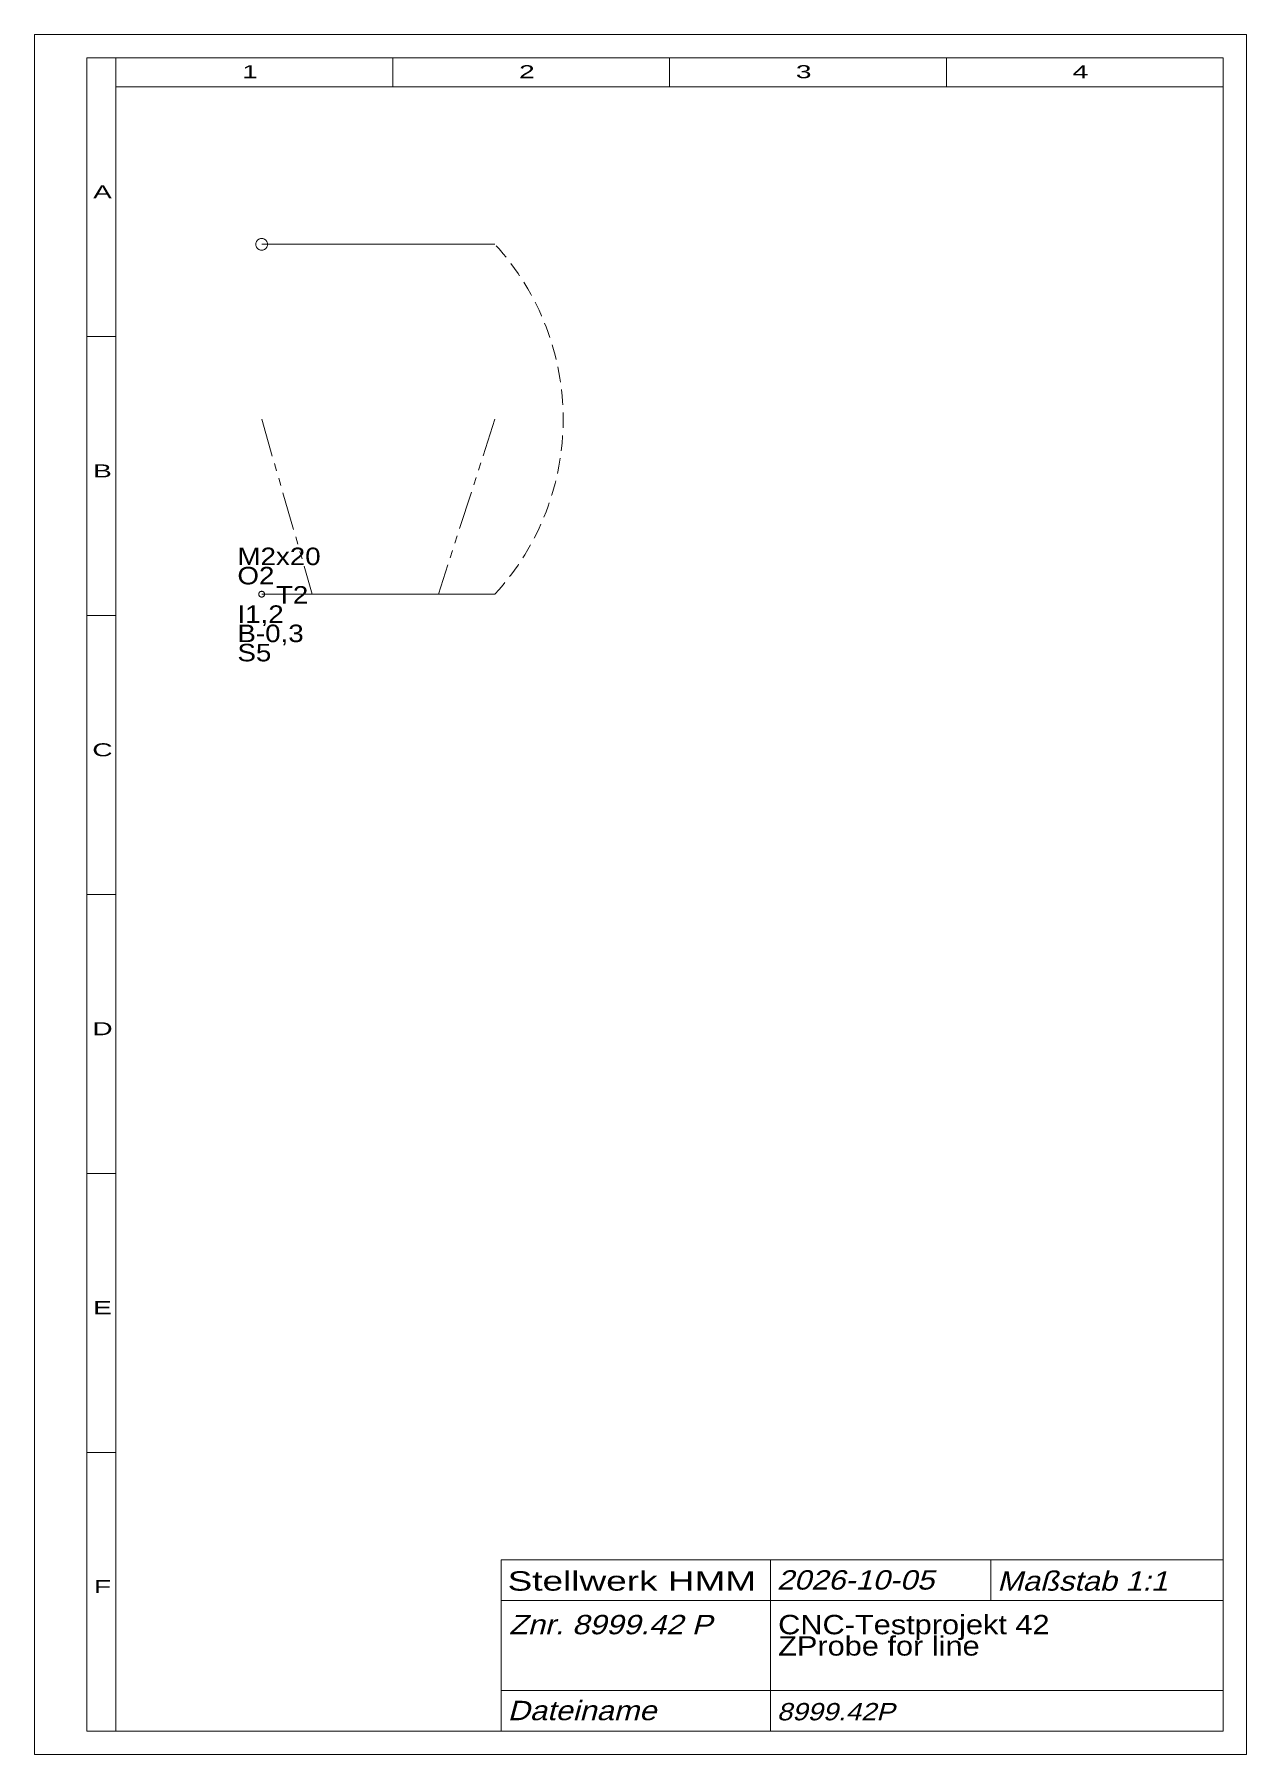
# Model space of a CAD drawing. Extents: x 1 to 209, y 1 to 296.
import ezdxf
from ezdxf.enums import TextEntityAlignment as Align

# ---------------------------------------------------------------- set-up
doc = ezdxf.new("R2010")
doc.units = 0
doc.header["$LTSCALE"] = 5.25
doc.linetypes.add('DASHED', pattern=[0.75, 0.5, -0.25])
doc.linetypes.add('PHANTOM', pattern=[2.5, 1.25, -0.25, 0.25, -0.25, 0.25, -0.25])
for name, color, linetype, lineweight in [('8999_42P', 30, 'CONTINUOUS', 13), ('BESCHRIFTUNG0', 7, 'CONTINUOUS', 25), ('STANDARD', 7, 'CONTINUOUS', 0)]:
    doc.layers.add(name, color=color, linetype=linetype, lineweight=lineweight)
doc.styles.add('Arial', font='arial.ttf')

msp = doc.modelspace()

# ---------------------------------------------------------------- linework, layer by layer
at = {"layer": '8999_42P'}
for p, q in [((40, 260), (80, 260)), ((40, 200), (80, 200))]:
    msp.add_line(p, q, dxfattribs=at)
at = {"layer": '8999_42P', "linetype": 'PHANTOM'}
for p, q in [((40, 230), (48.68, 200)), ((80, 230), (70.35, 200))]:
    msp.add_line(p, q, dxfattribs=at)
for centre, radius in [((40, 260), 1), ((40, 200), 0.5)]:
    msp.add_circle(centre, radius, dxfattribs=at)
at = {"layer": '8999_42P', "linetype": 'DASHED'}
msp.add_arc((47.5, 230), 44.23, 317.2906, 402.7094, dxfattribs=at)
at = {"layer": 'STANDARD'}
for p, q in [((1, 1), (1, 296)), ((1, 296), (209, 296)), ((209, 296), (209, 1)), ((10, 5), (10, 292)), ((10, 292), (15, 292)), ((15, 292), (205, 292)), ((15, 287), (15, 292)), ((62.5, 292), (62.5, 287)), ((110, 292), (110, 287)), ((157.5, 292), (157.5, 287)), ((205, 292), (205, 287)), ((15, 287), (205, 287)), ((15, 5), (15, 287)), ((205, 287), (205, 5)), ((10, 244.17), (15, 244.17)), ((10, 196.33), (15, 196.33)), ((205, 182.12), (205, 5.12)), ((10, 148.5), (15, 148.5)), ((10, 100.67), (15, 100.67)), ((10, 52.83), (15, 52.83)), ((10, 5), (15, 5)), ((205, 5), (15, 5)), ((209, 1), (1, 1))]:
    msp.add_line(p, q, dxfattribs=at)
at = {"layer": 'STANDARD', "lineweight": 0}
for p, q in [((81.11, 34.4), (205, 34.4)), ((81.11, 34.4), (81.11, 5)), ((127.31, 34.4), (127.31, 5)), ((165.11, 34.4), (165.11, 27.4)), ((81.11, 27.4), (205, 27.4)), ((81.11, 12), (205, 12))]:
    msp.add_line(p, q, dxfattribs=at)

# ---------------------------------------------------------------- texts
at = {"layer": '8999_42P', "insert": (35.84, 188.44), "char_height": 3, "attachment_point": 7, "line_spacing_factor": 0.66, "style": 'Arial'}
msp.add_mtext('\\W1.135081;M2x20\\PO2\\P     T2\\PI1,2\\PB-0,3\\PS5', dxfattribs=at)
at = {"layer": 'BESCHRIFTUNG0', "style": 'Arial', "width": 1.365378}
msp.add_text('Stellwerk HMM', height=3.325, dxfattribs=at).set_placement((82.2, 32.44), align=Align.TOP_LEFT)
at = {"layer": 'BESCHRIFTUNG0', "style": 'Arial', "oblique": 15}
for s, height, width, p in [('2026-10-05', 3.325, 1.135137, (128.4, 32.62)), ('Maßstab 1:1', 3.325, 1.134935, (166.2, 32.44)), ('Znr. 8999.42 P', 3.325, 1.134919, (82.42, 24.96)), ('Dateiname', 3.325, 1.135074, (82.2, 10.22)), ('8999.42P', 2.975, 1.134905, (128.4, 9.85))]:
    msp.add_text(s, height=height, dxfattribs=dict(at, width=width)).set_placement(p, align=Align.TOP_LEFT)
at = {"layer": 'BESCHRIFTUNG0', "insert": (128.62, 24.96), "char_height": 3.325, "attachment_point": 1, "line_spacing_factor": 0.66, "style": 'Arial'}
msp.add_mtext('\\W1.134984;CNC-Testprojekt 42\\PZProbe for line', dxfattribs=at)
at = {"layer": 'STANDARD', "style": 'Arial'}
for s, width, p in [('1', 1.547923, (38, 290.72)), ('2', 1.547922, (85.5, 290.72)), ('3', 1.547923, (133, 290.72)), ('4', 1.547923, (180.5, 290.72)), ('A', 1.547987, (12.68, 270.1)), ('B', 1.547987, (12.68, 222.26)), ('C', 1.548103, (12.68, 174.43)), ('D', 1.548104, (12.68, 126.6)), ('E', 1.547987, (12.68, 78.76)), ('F', 1.547769, (12.68, 30.93))]:
    msp.add_text(s, height=2.23, dxfattribs=dict(at, width=width)).set_placement(p, align=Align.TOP_CENTER)

doc.saveas('drawing.dxf')
